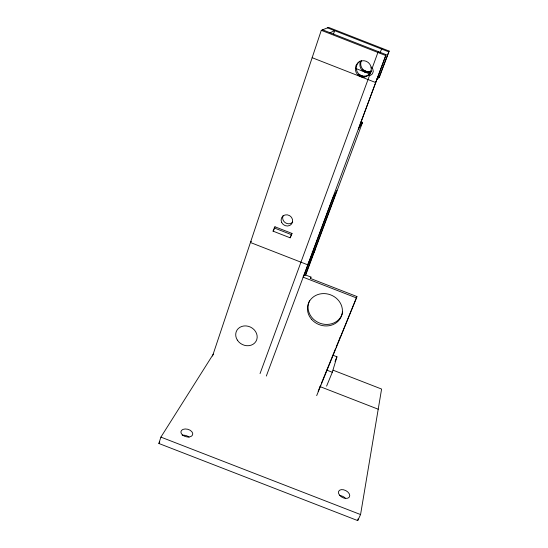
<?xml version="1.0" encoding="UTF-8"?>
<svg xmlns="http://www.w3.org/2000/svg" width="548" height="548" viewBox="0 0 548 548"><rect width="100%" height="100%" fill="white"/><g stroke="black" fill="none" stroke-linecap="round" stroke-linejoin="round"><path stroke-width="0.82" d="M213.323 354.111L160.9 437.105L158.872 443.476L357.721 520.6L360.563 514.558L381.593 389.053L333.047 370.174M357.721 520.6L358.008 518.915M356.501 297.948L356.919 296.536L310.374 278.418L310.99 277.096L304.373 274.521L303.071 277.144L356.501 297.948L316.682 395.629M326.594 386.141L332.3 372.27L336.952 356.782L333.033 355.255M212.528 356.049L321.292 30.325L328.622 27.4L389.128 51.067L379.606 76.624L377.038 79.234M333.547 33.908L334.65 30.674L330.047 32.736M273.048 231.146L274.959 226.79L292.002 233.434L290.139 237.811L273.048 231.146L273.849 230.009M274.123 229.208L274.959 226.79M290.139 237.811L292.002 233.434M260.04 373.592L369.496 75.508M379.915 52.875L382.011 48.286M266.328 376.058L386.087 54.656L322.573 29.811M303.777 276.117L332.739 198.198L336.91 190.416L305.414 274.986M386.087 54.656L358.378 129.198L362.57 122.341L361.05 121.752M389.128 51.067L378.935 77.549L377.36 76.932M305.674 275.082L362.57 122.341M310.394 278.692L310.99 277.096M318.121 391.354L320.69 385.052M321.334 383.477L335.458 348.816M336.095 347.24L340.274 336.999M340.116 337.753L356.919 296.536M335.027 361.461L336.952 356.782M314.929 250.224L307.661 264.787L250.443 242.504L251.333 241.332M158.872 443.476L159.783 442.024M376.14 81.419L375.407 82.433L312.148 57.704M370.777 71.87L371.263 71.295M372.256 67.986L377.894 52.464L378.613 51.738M371.256 67.062L371.112 67.226A4.521 4.391 87.2 0 1 368.057 75.562L368.866 74.617A4.48 4.35 87.7 0 0 369.599 74.699M360.529 76.617L361.406 75.658M364.763 72.007L365.557 71.137M376.462 79.405L379.606 76.624M160.9 437.105L360.563 514.558M274.158 227.92L291.283 234.592M312.182 251.929L313.771 252.546M326.752 370.112L332.3 372.27M319.984 386.587L378.216 409.219M327.457 27.866L388.539 51.759M321.292 30.325L385.436 55.417M362.413 69.904L369.462 72.665M356.015 68.589L370.27 74.165M358.262 74.432L364.509 76.871M360.228 123.06L361.762 123.663M371.256 71.459A7.857 7.604 87.8 0 1 360.577 61.253M371.421 70.904A7.788 7.528 88.2 0 1 361.413 60.479M292.735 222.098A5.857 5.446 34.3 0 1 285.344 222.748A5.857 5.446 34.3 0 1 283.104 215.659M371.277 71.63A8.158 7.898 85.8 0 1 358.824 74.007A8.158 7.898 85.8 0 1 360.152 60.992M342.658 312.052A17.618 15.892 20.7 0 1 320.457 323.402A17.618 15.892 20.7 0 1 309.586 300.756M182.224 435.256A6.055 3.877 14.9 0 1 189.067 437.167M339.555 495.556A6.055 3.863 27.9 0 1 345.514 498.331M281.665 222.461A5.912 5.487 34.2 0 0 291.646 223.899A5.912 5.487 34.2 0 0 287.337 214.837A5.912 5.487 34.2 0 0 281.665 222.461M356.193 65.185A8.234 7.973 85.3 0 0 363.776 77.138A8.234 7.973 85.3 0 0 369.982 64.438A8.234 7.973 85.3 0 0 356.193 65.185M237.332 340.096A11.022 9.604 27.4 0 0 255.923 341.438A11.022 9.604 27.4 0 0 246.079 325.923A11.022 9.604 27.4 0 0 237.332 340.096M311.552 319.306A17.694 15.947 20.7 0 0 341.377 316.319A17.694 15.947 20.7 0 0 321.882 293.68A17.694 15.947 20.7 0 0 311.552 319.306M182.717 435.18A6.083 3.843 15.1 0 0 192.622 434.838A6.083 3.843 15.1 0 0 185.162 428.968A6.083 3.843 15.1 0 0 182.717 435.18M339.527 495.152A6.076 3.829 27.8 0 0 349.281 497.146A6.076 3.829 27.8 0 0 343.459 489.748A6.076 3.829 27.8 0 0 339.527 495.152"/></g></svg>
